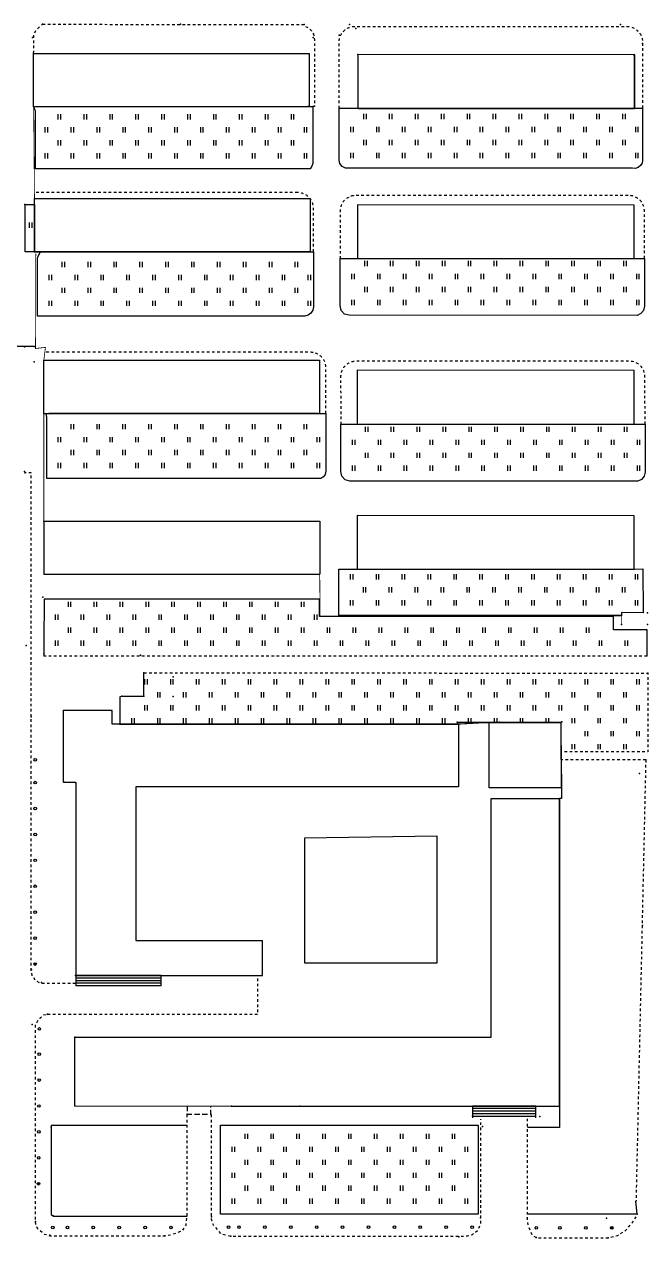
# Model space of a CAD drawing. Extents: x -992 to 2561, y -723 to 1492.
# Drawn here: x 1624.1 to 1744.5, y 1026.3 to 1260.3 of the extents above; entities that cross this region are included whole.
import ezdxf

# ---------------------------------------------------------------- set-up
doc = ezdxf.new("R2010")
doc.units = 0
doc.header["$LTSCALE"] = 0.5
doc.header["$PDSIZE"] = 0.2
doc.linetypes.add('X5', pattern=[3, 2, -1])
doc.linetypes.add('X6', pattern=[2, 1, -1])
doc.layers.get('0').update_dxf_attribs({"linetype": 'CONTINUOUS'})
for name, color, linetype in [('DLSS', 4, 'CONTINUOUS'), ('JMD', 6, 'CONTINUOUS'), ('ZBTZ', 3, 'CONTINUOUS'), ('ZDH', 1, 'CONTINUOUS')]:
    doc.layers.add(name, color=color, linetype=linetype)
doc.linetypes.add('443', pattern='A,9.4,[169,AAA.SHX,S=1,R=0,X=0,Y=0.15],0.6', length=10)
doc.linetypes.add('444', pattern='A,4.5,[145,AAA.SHX,S=1,R=0,X=0,Y=1],4.5,-0.5,[146,AAA.SHX,S=1,R=0,X=0,Y=0],-0.5', length=10)

# ---------------------------------------------------------------- blocks, each defined once
blk = doc.blocks.new('gc121')
for p, q in [((-0.5, -1), (-0.5, 1)), ((0.5, -1), (0.5, 1))]:
    blk.add_line(p, q)
blk = doc.blocks.new('gc170')
at = {"linetype": 'Continuous'}
blk.add_circle((0, 0), 0.5, dxfattribs=at)

msp = doc.modelspace()

# ---------------------------------------------------------------- linework, layer by layer
at = {"layer": 'DLSS', "linetype": 'X6', "flags": 128}
for points, elevation in [([(1625.94, 1254.73), (1625.96, 1257.42), (1625.96, 1258.37), (1626.41, 1259.17), (1627.13, 1259.94), (1627.66, 1260.34)], 1.36), ([(1627.66, 1260.34), (1678.18, 1260.31)], -0.49), ([(1678.43, 1259.94), (1679.1, 1259.59), (1679.58, 1259.06), (1679.96, 1258.44), (1680.14, 1257.4), (1680.14, 1244.48), (1679.86, 1244.48)], -0.49), ([(1676.91, 1227.87), (1626.11, 1227.87)], -0.21), ([(1624.14, 1173.82), (1624.3, 1173.82)], -0.21), ([(1634.02, 1075.28), (1627.38, 1075.28), (1626.28, 1075.85), (1625.64, 1076.86), (1625.44, 1077.95), (1625.44, 1173.82), (1624.24, 1173.82)], -0.21), ([(1744.34, 1138.45), (1627.89, 1138.45)], -0.21), ([(1647.23, 1135.26), (1744.48, 1135.15), (1744.48, 1119.96), (1727.77, 1119.96)], 0.02), ([(1744.09, 1118.45), (1727.77, 1118.45)], -0.21), ([(1744.09, 1118.45), (1742.21, 1033.22)], -0.21), ([(1628.65, 1069.35), (1669.24, 1069.35), (1669.24, 1076.82)], -0.21), ([(1655.52, 1049.99), (1655.52, 1030.45), (1655.29, 1028.63), (1654.6, 1027.58), (1652.43, 1026.76), (1651.18, 1026.57), (1629.13, 1026.57), (1628.04, 1026.9), (1626.76, 1027.93), (1626.34, 1028.89), (1626.29, 1029.38), (1626.29, 1067.32), (1626.7, 1067.97), (1627.21, 1068.65), (1627.9, 1069.23), (1628.64, 1069.36)], -0.21), ([(1660.23, 1049.99), (1660.23, 1029.82), (1660.58, 1028.71), (1662.06, 1027.05), (1664.02, 1026.53), (1708.02, 1026.53), (1709.7, 1026.6), (1710.62, 1026.87), (1711.63, 1027.66), (1712.23, 1028.87), (1712.28, 1030.14), (1712.28, 1049.11)], -0.21), ([(1721.18, 1049.21), (1721.18, 1029.95), (1721.35, 1028.67), (1722.1, 1026.83), (1723.02, 1026.25), (1736.94, 1026.25), (1738.69, 1026.7), (1740.26, 1027.72), (1741.52, 1029.19), (1742.27, 1030.35), (1742.41, 1030.85)], -0.21)]:
    msp.add_lwpolyline(points, dxfattribs=dict(at, elevation=elevation))
at = {"layer": 'DLSS', "linetype": 'X6', "elevation": -0.21, "flags": 128}
for points in [[(1684.91, 1244.13), (1684.91, 1256.92, -0.414322), (1687.91, 1259.92), (1740.49, 1259.91, -0.414174), (1743.49, 1256.91), (1743.49, 1244.18)], [(1679.93, 1216.46), (1679.93, 1224.87, 0.416814), (1676.91, 1227.87)], [(1743.83, 1215.17), (1743.83, 1224.31, 0.414214), (1740.83, 1227.31), (1688.1, 1227.31, 0.414214), (1685.1, 1224.31), (1685.1, 1215.19)], [(1682.36, 1185.27), (1682.36, 1194.07, 0.414214), (1679.36, 1197.07), (1628.09, 1197.07)], [(1743.96, 1183.19), (1743.93, 1192.35, 0.413328), (1740.93, 1195.34), (1688.19, 1195.34, 0.415472), (1685.19, 1192.33), (1685.23, 1183.21)]]:
    msp.add_lwpolyline(points, format="xyb", dxfattribs=at)
at = {"layer": 'JMD', "linetype": 'Continuous'}
for p, q in [((1650.53, 1076.83, -0.21), (1634.07, 1076.83, -0.21)), ((1634.07, 1076.83, -0.21), (1634.07, 1074.83, -0.21)), ((1650.53, 1074.83, -0.21), (1650.53, 1076.83, -0.21)), ((1650.53, 1076.33, -0.21), (1634.07, 1076.33, -0.21)), ((1650.53, 1075.83, -0.21), (1634.07, 1075.83, -0.21)), ((1650.53, 1075.33, -0.21), (1634.07, 1075.33, -0.21)), ((1650.53, 1074.83, -0.21), (1634.07, 1074.83, -0.21))]:
    msp.add_line(p, q, dxfattribs=at)
at = {"layer": 'JMD', "color": 6, "linetype": 'Continuous'}
for p, q in [((1722.87, 1051.65, -0.21), (1710.62, 1051.65, -0.21)), ((1710.62, 1051.65, -0.21), (1710.62, 1049.37, -0.21)), ((1722.87, 1051.15, -0.21), (1710.62, 1051.15, -0.21)), ((1722.87, 1049.37, -0.21), (1722.87, 1051.65, -0.21)), ((1722.87, 1050.65, -0.21), (1710.62, 1050.65, -0.21)), ((1722.87, 1050.15, -0.21), (1710.62, 1050.15, -0.21)), ((1722.87, 1049.65, -0.21), (1710.62, 1049.65, -0.21))]:
    msp.add_line(p, q, dxfattribs=at)
at = {"layer": 'JMD', "linetype": 'Continuous', "flags": 128}
for points, elevation in [([(1625.94, 1244.48), (1625.94, 1254.73)], 1.36), ([(1625.94, 1254.73), (1679.15, 1254.73)], 1.36), ([(1679.15, 1254.73), (1679.15, 1244.48)], 1.36), ([(1741.96, 1254.48), (1688.53, 1254.54)], 0.11), ([(1688.53, 1254.54), (1688.53, 1244.17)], 0.08), ([(1688.53, 1244.17), (1741.96, 1244.17), (1741.96, 1254.48)], -0.21), ([(1688.67, 1244.1), (1741.94, 1244.1), (1741.94, 1254.31)], -0.21), ([(1625.94, 1244.48), (1679.15, 1244.48)], 1.36), ([(1626.53, 1244.48), (1678.96, 1244.48), (1679.04, 1244.48), (1678.84, 1244.48)], -0.21), ([(1626.1, 1216.47), (1626.1, 1226.72)], 1.36), ([(1626.1, 1226.72), (1679.31, 1226.72)], 1.36), ([(1679.31, 1226.72), (1679.31, 1216.47)], 1.36), ([(1626.11, 1225.37), (1626.11, 1216.48), (1629.43, 1216.48), (1679.36, 1216.48)], -0.21), ([(1741.85, 1225.47), (1688.42, 1225.54)], 0.11), ([(1688.42, 1225.54), (1688.42, 1215.17)], 0.08), ([(1688.42, 1215.17), (1741.85, 1215.17), (1741.85, 1225.47)], -0.21), ([(1626.1, 1216.47), (1679.31, 1216.47)], 1.36), ([(1688.45, 1215.16), (1741.82, 1215.16)], -0.21), ([(1627.9, 1185.28), (1627.9, 1195.53)], 0.13), ([(1627.9, 1195.53), (1681.12, 1195.53)], 0.13), ([(1681.12, 1195.53), (1681.12, 1185.28)], 0.13), ([(1741.85, 1193.53), (1688.41, 1193.59)], 0.11), ([(1688.41, 1193.59), (1688.41, 1183.22)], 0.08), ([(1688.41, 1183.22), (1741.85, 1183.22), (1741.85, 1193.53)], -0.21), ([(1627.9, 1185.28), (1681.12, 1185.28)], 0.13), ([(1628.85, 1185.3), (1680.89, 1185.3)], -0.21), ([(1688.58, 1183.17), (1741.9, 1183.17)], -0.21), ([(1627.94, 1154.25), (1627.94, 1164.5)], -0.21), ([(1627.94, 1164.5), (1681.16, 1164.5)], -0.21), ([(1681.16, 1164.5), (1681.16, 1154.25)], -0.21), ([(1741.84, 1165.53), (1688.41, 1165.59)], 0.11), ([(1688.41, 1165.59), (1688.41, 1155.22)], 0.08), ([(1688.41, 1155.22), (1741.84, 1155.22), (1741.84, 1165.53)], -0.21), ([(1627.94, 1154.25), (1681.16, 1154.25)], -0.21), ([(1688.53, 1155.22), (1741.89, 1155.22)], -0.21), ([(1634, 1114.08), (1631.69, 1114.08), (1631.69, 1128), (1641, 1128)], -0.21), ([(1707.94, 1125.31), (1641.07, 1125.31), (1641.07, 1127.99), (1641, 1127.99)], -0.21), ([(1642.54, 1125.31), (1707.8, 1125.31), (1707.8, 1125.66), (1727.67, 1125.66), (1727.67, 1125.35)], -0.21), ([(1707.95, 1125.31), (1707.95, 1113.26), (1645.65, 1113.26), (1645.65, 1083.6), (1670.11, 1083.6)], -0.21), ([(1727.77, 1121.24), (1727.77, 1113.04), (1713.86, 1113.04), (1713.86, 1125.64), (1727.72, 1125.64), (1727.72, 1121.29)], -0.21), ([(1634.07, 1114.05), (1634.07, 1076.83), (1670.1, 1076.83), (1670.1, 1083.6)], -0.21), ([(1633.86, 1051.69), (1633.86, 1064.97), (1714.25, 1064.97), (1714.25, 1110.96)], -0.2), ([(1633.86, 1051.69), (1664.14, 1051.64), (1677.38, 1051.65), (1710.62, 1051.65), (1723.62, 1051.65), (1727.42, 1051.65), (1727.42, 1110.96)], -0.2), ([(1714.25, 1110.96), (1727.42, 1110.96)], -0.2), ([(1727.42, 1110.96), (1727.42, 1051.58)], -0.21)]:
    msp.add_lwpolyline(points, dxfattribs=dict(at, elevation=elevation))
at = {"layer": 'JMD', "linetype": '443', "const_width": 0.15, "flags": 128}
for points, elevation in [([(1625.94, 1244.48), (1626.1, 1226.72)], 1.36), ([(1626.35, 1216.09), (1626.3, 1197.8), (1628.21, 1198.01), (1627.9, 1195.53)], 1.36), ([(1627.9, 1185.28), (1627.9, 1164.51)], 0.13), ([(1739.38, 1144.56), (1739.38, 1146.21), (1681.23, 1146.21), (1681.16, 1154.25)], 0.06), ([(1707.94, 1125.31), (1713.86, 1125.64)], -0.21)]:
    msp.add_lwpolyline(points, dxfattribs=dict(at, elevation=elevation))
at = {"layer": 'JMD', "linetype": '444', "elevation": -0.21, "flags": 128}
for points in [[(1626.05, 1198.17), (1517.5, 1198.17)], [(1678.24, 1103.32), (1678.24, 1079.3), (1703.84, 1079.3), (1703.84, 1103.74), (1678.24, 1103.32)]]:
    msp.add_lwpolyline(points, dxfattribs=at)
at = {"layer": 'JMD', "linetype": 'X5', "elevation": -0.21, "flags": 128}
msp.add_lwpolyline([(1655.58, 1051.65), (1655.58, 1050.06), (1660.15, 1050.06), (1660.15, 1051.64)], dxfattribs=at)
at = {"layer": 'ZBTZ', "linetype": 'Continuous'}
for p, q in [((1727.85, 1115.65, -0.21), (1727.85, 1110.99, -0.21)), ((1727.85, 1110.99, -0.21), (1727.42, 1110.99, -0.21)), ((1727.42, 1110.99, -0.21), (1727.42, 1051.65, -0.21)), ((1727.42, 1051.65, -0.21), (1727.47, 1051.65, -0.21)), ((1727.47, 1051.65, -0.21), (1727.47, 1047.53, -0.21)), ((1655.54, 1047.92, -0.21), (1629.32, 1047.92, -0.21)), ((1629.32, 1047.92, -0.21), (1629.32, 1030.72, -0.21)), ((1727.47, 1047.53, -0.21), (1721.25, 1047.53, -0.21)), ((1742.41, 1030.85, -0.21), (1742.21, 1033.22, -0.21)), ((1629.32, 1030.72, -0.21), (1629.76, 1030.43, -0.21)), ((1629.76, 1030.43, -0.21), (1655.54, 1030.43, -0.21)), ((1721.25, 1030.85, -0.21), (1742.41, 1030.85, -0.21))]:
    msp.add_line(p, q, dxfattribs=at)
at = {"layer": 'ZBTZ', "linetype": 'Continuous', "elevation": -0.21, "flags": 128}
for points in [[(1625.94, 1244.48), (1679.86, 1244.48), (1679.86, 1233.96), (1679.8, 1233.48), (1679.63, 1232.98), (1679.33, 1232.48), (1626.28, 1232.48), (1626.28, 1243.57)], [(1684.93, 1244.14), (1688.54, 1244.14), (1688.54, 1244.18), (1741.96, 1244.18), (1743.48, 1244.18), (1743.49, 1244.18), (1743.49, 1234.15), (1743.37, 1233.58), (1743.09, 1233.09), (1742.62, 1232.72), (1742.05, 1232.54), (1741.53, 1232.57), (1740.59, 1232.57), (1725.78, 1232.57), (1686.12, 1232.57), (1685.49, 1232.9), (1685.07, 1233.46), (1684.91, 1234.14), (1684.91, 1235.47), (1684.91, 1244.13)], [(1624.24, 1225.6), (1626.1, 1225.6), (1626.1, 1216.44), (1624.29, 1216.44), (1624.29, 1225.57)], [(1627.25, 1216.46), (1679.93, 1216.46), (1679.93, 1205.85), (1679.82, 1205.2), (1679.47, 1204.61), (1678.96, 1204.22), (1678.28, 1204.01), (1626.7, 1204.01), (1626.7, 1215.34)], [(1685.11, 1215.19), (1688.42, 1215.19), (1688.42, 1215.17), (1741.85, 1215.17), (1743.83, 1215.17), (1743.83, 1205.94), (1743.66, 1205.15), (1743.15, 1204.53), (1742.43, 1204.18), (1686.84, 1204.2), (1685.92, 1204.44), (1685.28, 1205.14), (1685.1, 1206.07), (1685.1, 1215.19)], [(1628.43, 1185.27), (1682.36, 1185.27), (1682.36, 1174.15), (1682.22, 1173.52), (1681.84, 1172.98), (1681.77, 1172.97), (1681.36, 1172.72), (1628.51, 1172.72), (1628.51, 1184.17)], [(1685.23, 1183.21), (1688.54, 1183.21), (1688.54, 1183.19), (1741.97, 1183.19), (1743.96, 1183.19), (1743.96, 1173.97), (1743.78, 1173.17), (1743.28, 1172.55), (1742.55, 1172.2), (1686.97, 1172.22), (1686.05, 1172.46), (1685.4, 1173.17), (1685.23, 1174.09), (1685.23, 1183.21)], [(1684.84, 1155.21), (1688.42, 1155.21), (1722.67, 1155.23), (1741.85, 1155.23), (1743.56, 1155.31), (1743.59, 1146.83), (1739.44, 1146.85), (1739.42, 1146.24), (1739.34, 1146.3), (1684.84, 1146.3), (1684.84, 1155.18)], [(1711.76, 1047.61), (1711.76, 1030.8), (1662.01, 1030.8), (1662.01, 1047.95), (1711.77, 1047.95), (1711.77, 1047.57)]]:
    msp.add_lwpolyline(points, close=True, dxfattribs=at)
at = {"layer": 'ZBTZ', "linetype": 'Continuous', "flags": 128}
for points, elevation in [([(1744.34, 1138.45), (1744.38, 1142.1), (1744.38, 1143.54), (1737.89, 1143.54), (1737.89, 1146.08), (1681.13, 1146.08), (1681.13, 1149.44), (1627.95, 1149.44), (1627.89, 1141.09), (1627.89, 1138.45)], -0.21), ([(1727.77, 1118.49), (1727.77, 1125.66), (1707.81, 1125.66), (1707.81, 1125.32), (1642.64, 1125.32), (1642.64, 1130.68), (1642.94, 1130.72), (1647.2, 1130.7), (1647.23, 1135.26)], 0.02)]:
    msp.add_lwpolyline(points, dxfattribs=dict(at, elevation=elevation))
at = {"layer": 'ZDH', "linetype": 'Continuous'}
for p in [(1627.66, 1260.34, -0.49), (1654.31, 1260.35, -0.53), (1678.18, 1260.31, -0.56), (1686.89, 1260.28, -0.57), (1688.16, 1259.56, -0.44), (1739.24, 1260.29, -0.53), (1625.71, 1257.79, 0.15), (1679.89, 1257.78, -0.49), (1684.91, 1258.26, -0.55), (1625.9, 1254.77, -0.46), (1743.49, 1256.63, -0.49), (1679.11, 1254.55, 0.09), (1688.53, 1254.54, 0.08), (1741.78, 1254.48, 0.11), (1624.24, 1225.6, 0.77), (1626.1, 1216.47, 1.36), (1624.19, 1198.11, -0.15), (1626.05, 1198.17, -0.04), (1626.05, 1195.24, 0.17), (1627.9, 1185.28, 0.13), (1624.14, 1174.08, -0.33), (1627.9, 1164.51, 0.12), (1627.94, 1154.25, -0.01), (1627.7, 1149.83, -1.43), (1744.43, 1146.83, 0), (1739.38, 1144.56, 0.06), (1744.41, 1144.52, 0.11), (1624.49, 1140.51, 0.08), (1627.89, 1138.87, 0.12), (1646.55, 1138.63, 0.01), (1647.23, 1135.26, 0.03), (1652.86, 1134.45, 0.02), (1744.48, 1135.15, -0.07), (1642.94, 1130.72, 0.02), (1647.2, 1130.7, 0.06), (1652.88, 1130.67, 0.04), (1625.43, 1126.76, 0.12), (1631.69, 1127.97, 0.32), (1640.99, 1127.97, 0.2), (1707.69, 1125.69, 0.86), (1715.88, 1125.71, 0.68), (1727.87, 1125.76, 0.68), (1744.09, 1118.45, 0.11), (1742.86, 1115.79, 0.16), (1631.68, 1114.24, 0.31), (1634, 1114.08, 0.34), (1743.48, 1086.46, -0.21), (1625.51, 1077.97, -0.31), (1626.21, 1079.05, -0.15), (1634.04, 1076.87, -0.05), (1627.47, 1075.47, -0.27), (1634.1, 1075.29, -0.22), (1628.61, 1069.38, -0.22), (1625.68, 1067.36, -0.32), (1633.86, 1064.97, -0.12), (1633.86, 1051.69, -0.2), (1664.14, 1051.64, -0.43), (1677.38, 1051.65, -0.1), (1655.58, 1050.06, -0.08), (1660.15, 1050.06, -0.04), (1710.67, 1049.74, 0.33), (1723.64, 1049.66, 0.29), (1629.34, 1047.55, -0.18), (1712.56, 1047.72, 0.48), (1626.89, 1036.67, 0.01), (1742.21, 1033.22, -0.29), (1629.71, 1030.45, -0.08), (1660.25, 1030.28, -0.44), (1712.2, 1030.09, -0.44), (1721.22, 1030.08, -0.42), (1736.5, 1030.02, -0.33), (1742.41, 1030.82, -0.37), (1626.31, 1029.37, -0.52), (1737.53, 1028.17, -0.28), (1629.09, 1026.73, -0.45), (1651.23, 1026.59, -0.44), (1663.97, 1026.56, -0.43), (1707.98, 1026.44, -0.42), (1722.94, 1026.29, -0.42), (1736.87, 1026.26, -0.42)]:
    msp.add_point(p, dxfattribs=at)

# ---------------------------------------------------------------- block references
at = {"layer": 'ZBTZ', "linetype": 'Continuous', "xscale": 0.5, "yscale": 0.5}
for p in [(1630.94, 1242.48, -0.21), (1635.94, 1242.48, -0.21), (1640.94, 1242.48, -0.21), (1645.94, 1242.48, -0.21), (1650.94, 1242.48, -0.21), (1655.94, 1242.48, -0.21), (1660.94, 1242.48, -0.21), (1665.94, 1242.48, -0.21), (1670.94, 1242.48, -0.21), (1675.94, 1242.48, -0.21), (1689.91, 1242.54, -0.21), (1694.91, 1242.54, -0.21), (1699.91, 1242.54, -0.21), (1704.91, 1242.54, -0.21), (1709.91, 1242.54, -0.21), (1714.91, 1242.54, -0.21), (1719.91, 1242.54, -0.21), (1724.91, 1242.54, -0.21), (1729.91, 1242.54, -0.21), (1734.91, 1242.54, -0.21), (1739.91, 1242.54, -0.21), (1628.44, 1239.98, -0.21), (1633.44, 1239.98, -0.21), (1638.44, 1239.98, -0.21), (1643.44, 1239.98, -0.21), (1648.44, 1239.98, -0.21), (1653.44, 1239.98, -0.21), (1658.44, 1239.98, -0.21), (1663.44, 1239.98, -0.21), (1668.44, 1239.98, -0.21), (1673.44, 1239.98, -0.21), (1678.44, 1239.98, -0.21), (1687.41, 1240.04, -0.21), (1692.41, 1240.04, -0.21), (1697.41, 1240.04, -0.21), (1702.41, 1240.04, -0.21), (1707.41, 1240.04, -0.21), (1712.41, 1240.04, -0.21), (1717.41, 1240.04, -0.21), (1722.41, 1240.04, -0.21), (1727.41, 1240.04, -0.21), (1732.41, 1240.04, -0.21), (1737.41, 1240.04, -0.21), (1742.41, 1240.04, -0.21), (1630.94, 1237.48, -0.21), (1635.94, 1237.48, -0.21), (1640.94, 1237.48, -0.21), (1645.94, 1237.48, -0.21), (1650.94, 1237.48, -0.21), (1655.94, 1237.48, -0.21), (1660.94, 1237.48, -0.21), (1665.94, 1237.48, -0.21), (1670.94, 1237.48, -0.21), (1675.94, 1237.48, -0.21), (1689.91, 1237.54, -0.21), (1694.91, 1237.54, -0.21), (1699.91, 1237.54, -0.21), (1704.91, 1237.54, -0.21), (1709.91, 1237.54, -0.21), (1714.91, 1237.54, -0.21), (1719.91, 1237.54, -0.21), (1724.91, 1237.54, -0.21), (1729.91, 1237.54, -0.21), (1734.91, 1237.54, -0.21), (1739.91, 1237.54, -0.21), (1628.44, 1234.98, -0.21), (1633.44, 1234.98, -0.21), (1638.44, 1234.98, -0.21), (1643.44, 1234.98, -0.21), (1648.44, 1234.98, -0.21), (1653.44, 1234.98, -0.21), (1658.44, 1234.98, -0.21), (1663.44, 1234.98, -0.21), (1668.44, 1234.98, -0.21), (1673.44, 1234.98, -0.21), (1678.44, 1234.98, -0.21), (1687.41, 1235.04, -0.21), (1692.41, 1235.04, -0.21), (1697.41, 1235.04, -0.21), (1702.41, 1235.04, -0.21), (1707.41, 1235.04, -0.21), (1712.41, 1235.04, -0.21), (1717.41, 1235.04, -0.21), (1722.41, 1235.04, -0.21), (1727.41, 1235.04, -0.21), (1732.41, 1235.04, -0.21), (1737.41, 1235.04, -0.21), (1742.41, 1235.04, -0.21), (1625.41, 1221.58, -0.21), (1631.7, 1214.01, -0.21), (1636.7, 1214.01, -0.21), (1641.7, 1214.01, -0.21), (1646.7, 1214.01, -0.21), (1651.7, 1214.01, -0.21), (1656.7, 1214.01, -0.21), (1661.7, 1214.01, -0.21), (1666.7, 1214.01, -0.21), (1671.7, 1214.01, -0.21), (1676.7, 1214.01, -0.21), (1690.1, 1214.18, -0.21), (1695.1, 1214.18, -0.21), (1700.1, 1214.18, -0.21), (1705.1, 1214.18, -0.21), (1710.1, 1214.18, -0.21), (1715.1, 1214.18, -0.21), (1720.1, 1214.18, -0.21), (1725.1, 1214.18, -0.21), (1730.1, 1214.18, -0.21), (1735.1, 1214.18, -0.21), (1740.1, 1214.18, -0.21), (1629.2, 1211.51, -0.21), (1634.2, 1211.51, -0.21), (1639.2, 1211.51, -0.21), (1644.2, 1211.51, -0.21), (1649.2, 1211.51, -0.21), (1654.2, 1211.51, -0.21), (1659.2, 1211.51, -0.21), (1664.2, 1211.51, -0.21), (1669.2, 1211.51, -0.21), (1674.2, 1211.51, -0.21), (1679.2, 1211.51, -0.21), (1687.6, 1211.68, -0.21), (1692.6, 1211.68, -0.21), (1697.6, 1211.68, -0.21), (1702.6, 1211.68, -0.21), (1707.6, 1211.68, -0.21), (1712.6, 1211.68, -0.21), (1717.6, 1211.68, -0.21), (1722.6, 1211.68, -0.21), (1727.6, 1211.68, -0.21), (1732.6, 1211.68, -0.21), (1737.6, 1211.68, -0.21), (1742.6, 1211.68, -0.21), (1631.7, 1209.01, -0.21), (1636.7, 1209.01, -0.21), (1641.7, 1209.01, -0.21), (1646.7, 1209.01, -0.21), (1651.7, 1209.01, -0.21), (1656.7, 1209.01, -0.21), (1661.7, 1209.01, -0.21), (1666.7, 1209.01, -0.21), (1671.7, 1209.01, -0.21), (1676.7, 1209.01, -0.21), (1690.1, 1209.18, -0.21), (1695.1, 1209.18, -0.21), (1700.1, 1209.18, -0.21), (1705.1, 1209.18, -0.21), (1710.1, 1209.18, -0.21), (1715.1, 1209.18, -0.21), (1720.1, 1209.18, -0.21), (1725.1, 1209.18, -0.21), (1730.1, 1209.18, -0.21), (1735.1, 1209.18, -0.21), (1740.1, 1209.18, -0.21), (1629.2, 1206.51, -0.21), (1634.2, 1206.51, -0.21), (1639.2, 1206.51, -0.21), (1644.2, 1206.51, -0.21), (1649.2, 1206.51, -0.21), (1654.2, 1206.51, -0.21), (1659.2, 1206.51, -0.21), (1664.2, 1206.51, -0.21), (1669.2, 1206.51, -0.21), (1674.2, 1206.51, -0.21), (1679.2, 1206.51, -0.21), (1687.6, 1206.68, -0.21), (1692.6, 1206.68, -0.21), (1697.6, 1206.68, -0.21), (1702.6, 1206.68, -0.21), (1707.6, 1206.68, -0.21), (1712.6, 1206.68, -0.21), (1717.6, 1206.68, -0.21), (1722.6, 1206.68, -0.21), (1727.6, 1206.68, -0.21), (1732.6, 1206.68, -0.21), (1737.6, 1206.68, -0.21), (1742.6, 1206.68, -0.21), (1633.43, 1182.72, -0.21), (1638.43, 1182.72, -0.21), (1643.43, 1182.72, -0.21), (1648.43, 1182.72, -0.21), (1653.43, 1182.72, -0.21), (1658.43, 1182.72, -0.21), (1663.43, 1182.72, -0.21), (1668.43, 1182.72, -0.21), (1673.43, 1182.72, -0.21), (1678.43, 1182.72, -0.21), (1690.23, 1182.2, -0.21), (1695.23, 1182.2, -0.21), (1700.23, 1182.2, -0.21), (1705.23, 1182.2, -0.21), (1710.23, 1182.2, -0.21), (1715.23, 1182.2, -0.21), (1720.23, 1182.2, -0.21), (1725.23, 1182.2, -0.21), (1730.23, 1182.2, -0.21), (1735.23, 1182.2, -0.21), (1740.23, 1182.2, -0.21), (1630.93, 1180.22, -0.21), (1635.93, 1180.22, -0.21), (1640.93, 1180.22, -0.21), (1645.93, 1180.22, -0.21), (1650.93, 1180.22, -0.21), (1655.93, 1180.22, -0.21), (1660.93, 1180.22, -0.21), (1665.93, 1180.22, -0.21), (1670.93, 1180.22, -0.21), (1675.93, 1180.22, -0.21), (1680.93, 1180.22, -0.21), (1687.73, 1179.7, -0.21), (1692.73, 1179.7, -0.21), (1697.73, 1179.7, -0.21), (1702.73, 1179.7, -0.21), (1707.73, 1179.7, -0.21), (1712.73, 1179.7, -0.21), (1717.73, 1179.7, -0.21), (1722.73, 1179.7, -0.21), (1727.73, 1179.7, -0.21), (1732.73, 1179.7, -0.21), (1737.73, 1179.7, -0.21), (1742.73, 1179.7, -0.21), (1633.43, 1177.72, -0.21), (1638.43, 1177.72, -0.21), (1643.43, 1177.72, -0.21), (1648.43, 1177.72, -0.21), (1653.43, 1177.72, -0.21), (1658.43, 1177.72, -0.21), (1663.43, 1177.72, -0.21), (1668.43, 1177.72, -0.21), (1673.43, 1177.72, -0.21), (1678.43, 1177.72, -0.21), (1690.23, 1177.2, -0.21), (1695.23, 1177.2, -0.21), (1700.23, 1177.2, -0.21), (1705.23, 1177.2, -0.21), (1710.23, 1177.2, -0.21), (1715.23, 1177.2, -0.21), (1720.23, 1177.2, -0.21), (1725.23, 1177.2, -0.21), (1730.23, 1177.2, -0.21), (1735.23, 1177.2, -0.21), (1740.23, 1177.2, -0.21), (1630.93, 1175.22, -0.21), (1635.93, 1175.22, -0.21), (1640.93, 1175.22, -0.21), (1645.93, 1175.22, -0.21), (1650.93, 1175.22, -0.21), (1655.93, 1175.22, -0.21), (1660.93, 1175.22, -0.21), (1665.93, 1175.22, -0.21), (1670.93, 1175.22, -0.21), (1675.93, 1175.22, -0.21), (1680.93, 1175.22, -0.21), (1687.73, 1174.7, -0.21), (1692.73, 1174.7, -0.21), (1697.73, 1174.7, -0.21), (1702.73, 1174.7, -0.21), (1707.73, 1174.7, -0.21), (1712.73, 1174.7, -0.21), (1717.73, 1174.7, -0.21), (1722.73, 1174.7, -0.21), (1727.73, 1174.7, -0.21), (1732.73, 1174.7, -0.21), (1737.73, 1174.7, -0.21), (1742.73, 1174.7, -0.21), (1687.34, 1153.74, -0.21), (1692.34, 1153.74, -0.21), (1697.34, 1153.74, -0.21), (1702.34, 1153.74, -0.21), (1707.34, 1153.74, -0.21), (1712.34, 1153.74, -0.21), (1717.34, 1153.74, -0.21), (1722.34, 1153.74, -0.21), (1727.34, 1153.74, -0.21), (1732.34, 1153.74, -0.21), (1737.34, 1153.74, -0.21), (1742.34, 1153.74, -0.21), (1689.84, 1151.24, -0.21), (1694.84, 1151.24, -0.21), (1699.84, 1151.24, -0.21), (1704.84, 1151.24, -0.21), (1709.84, 1151.24, -0.21), (1714.84, 1151.24, -0.21), (1719.84, 1151.24, -0.21), (1724.84, 1151.24, -0.21), (1729.84, 1151.24, -0.21), (1734.84, 1151.24, -0.21), (1739.84, 1151.24, -0.21), (1632.89, 1148.45, -0.21), (1637.89, 1148.45, -0.21), (1642.89, 1148.45, -0.21), (1647.89, 1148.45, -0.21), (1652.89, 1148.45, -0.21), (1657.89, 1148.45, -0.21), (1662.89, 1148.45, -0.21), (1667.89, 1148.45, -0.21), (1672.89, 1148.45, -0.21), (1677.89, 1148.45, -0.21), (1687.34, 1148.74, -0.21), (1692.34, 1148.74, -0.21), (1697.34, 1148.74, -0.21), (1702.34, 1148.74, -0.21), (1707.34, 1148.74, -0.21), (1712.34, 1148.74, -0.21), (1717.34, 1148.74, -0.21), (1722.34, 1148.74, -0.21), (1727.34, 1148.74, -0.21), (1732.34, 1148.74, -0.21), (1737.34, 1148.74, -0.21), (1742.34, 1148.74, -0.21), (1630.39, 1145.95, -0.21), (1635.39, 1145.95, -0.21), (1640.39, 1145.95, -0.21), (1645.39, 1145.95, -0.21), (1650.39, 1145.95, -0.21), (1655.39, 1145.95, -0.21), (1660.39, 1145.95, -0.21), (1665.39, 1145.95, -0.21), (1670.39, 1145.95, -0.21), (1675.39, 1145.95, -0.21), (1680.39, 1145.95, -0.21), (1632.89, 1143.45, -0.21), (1637.89, 1143.45, -0.21), (1642.89, 1143.45, -0.21), (1647.89, 1143.45, -0.21), (1652.89, 1143.45, -0.21), (1657.89, 1143.45, -0.21), (1662.89, 1143.45, -0.21), (1667.89, 1143.45, -0.21), (1672.89, 1143.45, -0.21), (1677.89, 1143.45, -0.21), (1682.89, 1143.45, -0.21), (1687.89, 1143.45, -0.21), (1692.89, 1143.45, -0.21), (1697.89, 1143.45, -0.21), (1702.89, 1143.45, -0.21), (1707.89, 1143.45, -0.21), (1712.89, 1143.45, -0.21), (1717.89, 1143.45, -0.21), (1722.89, 1143.45, -0.21), (1727.89, 1143.45, -0.21), (1732.89, 1143.45, -0.21), (1630.39, 1140.95, -0.21), (1635.39, 1140.95, -0.21), (1640.39, 1140.95, -0.21), (1645.39, 1140.95, -0.21), (1650.39, 1140.95, -0.21), (1655.39, 1140.95, -0.21), (1660.39, 1140.95, -0.21), (1665.39, 1140.95, -0.21), (1670.39, 1140.95, -0.21), (1675.39, 1140.95, -0.21), (1680.39, 1140.95, -0.21), (1685.39, 1140.95, -0.21), (1690.39, 1140.95, -0.21), (1695.39, 1140.95, -0.21), (1700.39, 1140.95, -0.21), (1705.39, 1140.95, -0.21), (1710.39, 1140.95, -0.21), (1715.39, 1140.95, -0.21), (1720.39, 1140.95, -0.21), (1725.39, 1140.95, -0.21), (1730.39, 1140.95, -0.21), (1735.39, 1140.95, -0.21), (1740.39, 1140.95, -0.21), (1647.64, 1133.49, -0.21), (1652.64, 1133.49, -0.21), (1657.64, 1133.49, -0.21), (1662.64, 1133.49, -0.21), (1667.64, 1133.49, -0.21), (1672.64, 1133.49, -0.21), (1677.64, 1133.49, -0.21), (1682.64, 1133.49, -0.21), (1687.64, 1133.49, -0.21), (1692.64, 1133.49, -0.21), (1697.64, 1133.49, -0.21), (1702.64, 1133.49, -0.21), (1707.64, 1133.49, -0.21), (1712.64, 1133.49, -0.21), (1717.64, 1133.49, -0.21), (1722.64, 1133.49, -0.21), (1727.64, 1133.49, -0.21), (1732.64, 1133.49, -0.21), (1737.64, 1133.49, -0.21), (1742.64, 1133.49, -0.21), (1650.14, 1130.99, -0.21), (1655.14, 1130.99, -0.21), (1660.14, 1130.99, -0.21), (1665.14, 1130.99, -0.21), (1670.14, 1130.99, -0.21), (1675.14, 1130.99, -0.21), (1680.14, 1130.99, -0.21), (1685.14, 1130.99, -0.21), (1690.14, 1130.99, -0.21), (1695.14, 1130.99, -0.21), (1700.14, 1130.99, -0.21), (1705.14, 1130.99, -0.21), (1710.14, 1130.99, -0.21), (1715.14, 1130.99, -0.21), (1720.14, 1130.99, -0.21), (1725.14, 1130.99, -0.21), (1730.14, 1130.99, -0.21), (1735.14, 1130.99, -0.21), (1740.14, 1130.99, -0.21), (1647.64, 1128.49, -0.21), (1652.64, 1128.49, -0.21), (1657.64, 1128.49, -0.21), (1662.64, 1128.49, -0.21), (1667.64, 1128.49, -0.21), (1672.64, 1128.49, -0.21), (1677.64, 1128.49, -0.21), (1682.64, 1128.49, -0.21), (1687.64, 1128.49, -0.21), (1692.64, 1128.49, -0.21), (1697.64, 1128.49, -0.21), (1702.64, 1128.49, -0.21), (1707.64, 1128.49, -0.21), (1712.64, 1128.49, -0.21), (1717.64, 1128.49, -0.21), (1722.64, 1128.49, -0.21), (1727.64, 1128.49, -0.21), (1732.64, 1128.49, -0.21), (1737.64, 1128.49, -0.21), (1742.64, 1128.49, -0.21), (1645.14, 1125.99, -0.21), (1650.14, 1125.99, -0.21), (1655.14, 1125.99, -0.21), (1660.14, 1125.99, -0.21), (1665.14, 1125.99, -0.21), (1670.14, 1125.99, -0.21), (1675.14, 1125.99, -0.21), (1680.14, 1125.99, -0.21), (1685.14, 1125.99, -0.21), (1690.14, 1125.99, -0.21), (1695.14, 1125.99, -0.21), (1700.14, 1125.99, -0.21), (1705.14, 1125.99, -0.21), (1710.14, 1125.99, -0.21), (1715.14, 1125.99, -0.21), (1720.14, 1125.99, -0.21), (1725.14, 1125.99, -0.21), (1730.14, 1125.99, -0.21), (1735.14, 1125.99, -0.21), (1740.14, 1125.99, -0.21), (1732.64, 1123.49, -0.21), (1737.64, 1123.49, -0.21), (1742.64, 1123.49, -0.21), (1730.14, 1120.99, -0.21), (1735.14, 1120.99, -0.21), (1740.14, 1120.99, -0.21), (1667.01, 1045.8, -0.21), (1672.01, 1045.8, -0.21), (1677.01, 1045.8, -0.21), (1682.01, 1045.8, -0.21), (1687.01, 1045.8, -0.21), (1692.01, 1045.8, -0.21), (1697.01, 1045.8, -0.21), (1702.01, 1045.8, -0.21), (1707.01, 1045.8, -0.21), (1664.51, 1043.3, -0.21), (1669.51, 1043.3, -0.21), (1674.51, 1043.3, -0.21), (1679.51, 1043.3, -0.21), (1684.51, 1043.3, -0.21), (1689.51, 1043.3, -0.21), (1694.51, 1043.3, -0.21), (1699.51, 1043.3, -0.21), (1704.51, 1043.3, -0.21), (1709.51, 1043.3, -0.21), (1667.01, 1040.8, -0.21), (1672.01, 1040.8, -0.21), (1677.01, 1040.8, -0.21), (1682.01, 1040.8, -0.21), (1687.01, 1040.8, -0.21), (1692.01, 1040.8, -0.21), (1697.01, 1040.8, -0.21), (1702.01, 1040.8, -0.21), (1707.01, 1040.8, -0.21), (1664.51, 1038.3, -0.21), (1669.51, 1038.3, -0.21), (1674.51, 1038.3, -0.21), (1679.51, 1038.3, -0.21), (1684.51, 1038.3, -0.21), (1689.51, 1038.3, -0.21), (1694.51, 1038.3, -0.21), (1699.51, 1038.3, -0.21), (1704.51, 1038.3, -0.21), (1709.51, 1038.3, -0.21), (1667.01, 1035.8, -0.21), (1672.01, 1035.8, -0.21), (1677.01, 1035.8, -0.21), (1682.01, 1035.8, -0.21), (1687.01, 1035.8, -0.21), (1692.01, 1035.8, -0.21), (1697.01, 1035.8, -0.21), (1702.01, 1035.8, -0.21), (1707.01, 1035.8, -0.21), (1664.51, 1033.3, -0.21), (1669.51, 1033.3, -0.21), (1674.51, 1033.3, -0.21), (1679.51, 1033.3, -0.21), (1684.51, 1033.3, -0.21), (1689.51, 1033.3, -0.21), (1694.51, 1033.3, -0.21), (1699.51, 1033.3, -0.21), (1704.51, 1033.3, -0.21), (1709.51, 1033.3, -0.21)]:
    msp.add_blockref('gc121', p, dxfattribs=at)
at = {"layer": 'ZBTZ', "linetype": 'Continuous'}
for p, xscale, yscale, rotation in [((1626.25, 1118.44, -0.21), 0.4999999999999054, 0.4999999999999054, 89.94756248806662), ((1626.24, 1114.05, -0.21), 0.4999999999999054, 0.4999999999999054, 89.94756248806662), ((1626.24, 1109.05, -0.21), 0.4999999999999054, 0.4999999999999054, 89.94756248806662), ((1626.23, 1104.05, -0.21), 0.4999999999999054, 0.4999999999999054, 89.94756248806662), ((1626.23, 1099.05, -0.21), 0.4999999999999054, 0.4999999999999054, 89.94756248806662), ((1626.22, 1094.05, -0.21), 0.4999999999999054, 0.4999999999999054, 89.94756248806662), ((1626.22, 1089.05, -0.21), 0.4999999999999054, 0.4999999999999054, 89.94756248806662), ((1626.21, 1084.05, -0.21), 0.4999999999999054, 0.4999999999999054, 89.94756248806662), ((1626.21, 1079.05, -0.21), 0.4999999999999054, 0.4999999999999054, 89.94756248806662), ((1627.04, 1066.53, -0.21), 0.4999999999996709, 0.4999999999996709, 89.70221212693814), ((1627.02, 1061.67, -0.21), 0.4999999999996709, 0.4999999999996709, 89.70221212693814), ((1626.99, 1056.67, -0.21), 0.4999999999996709, 0.4999999999996709, 89.70221212693814), ((1626.96, 1051.67, -0.21), 0.4999999999996709, 0.4999999999996709, 89.70221212693814), ((1626.94, 1046.67, -0.21), 0.4999999999996709, 0.4999999999996709, 89.70221212693814), ((1626.91, 1041.67, -0.21), 0.4999999999996709, 0.4999999999996709, 89.70221212693814), ((1626.89, 1036.67, -0.21), 0.4999999999996709, 0.4999999999996709, 89.70221212693814), ((1629.65, 1028.23, -0.21), 0.5, 0.5, 180), ((1632.45, 1028.23, -0.21), 0.5, 0.5, 180), ((1637.45, 1028.23, -0.21), 0.5, 0.5, 180), ((1642.45, 1028.23, -0.21), 0.5, 0.5, 180), ((1647.45, 1028.23, -0.21), 0.5, 0.5, 180), ((1652.45, 1028.23, -0.21), 0.5, 0.5, 180), ((1663.57, 1028.3, -0.21), 0.5, 0.5, 180), ((1665.57, 1028.3, -0.21), 0.5, 0.5, 180), ((1670.57, 1028.3, -0.21), 0.5, 0.5, 180), ((1675.57, 1028.3, -0.21), 0.5, 0.5, 180), ((1680.57, 1028.3, -0.21), 0.5, 0.5, 180), ((1685.57, 1028.3, -0.21), 0.5, 0.5, 180), ((1690.57, 1028.3, -0.21), 0.5, 0.5, 180), ((1695.57, 1028.3, -0.21), 0.5, 0.5, 180), ((1700.57, 1028.3, -0.21), 0.5, 0.5, 180), ((1705.57, 1028.3, -0.21), 0.5, 0.5, 180), ((1710.57, 1028.3, -0.21), 0.5, 0.5, 180), ((1722.97, 1028.17, -0.21), 0.5, 0.5, 180), ((1727.53, 1028.17, -0.21), 0.5, 0.5, 180), ((1732.53, 1028.17, -0.21), 0.5, 0.5, 180), ((1737.53, 1028.17, -0.21), 0.5, 0.5, 180)]:
    msp.add_blockref('gc170', p, dxfattribs=dict(at, xscale=xscale, yscale=yscale, rotation=rotation))

doc.saveas('drawing.dxf')
